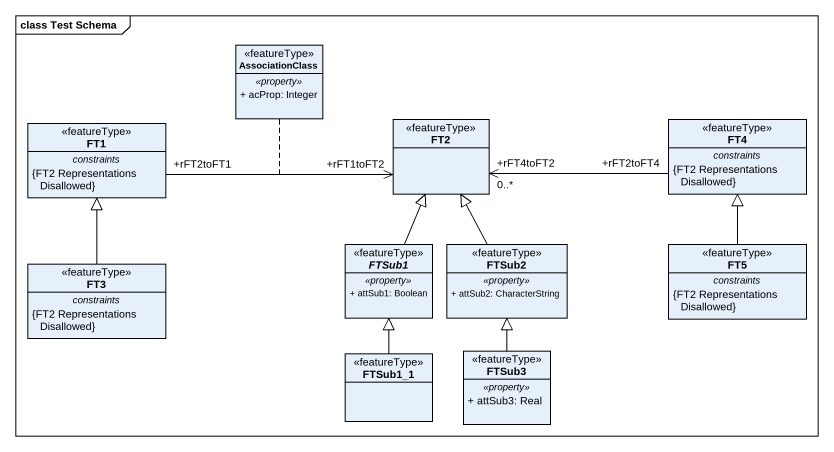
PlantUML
@startuml
mainframe class Test Schema
hide circle
hide empty members
skinparam classAttributeIconSize 0
class AssociationClass <<featureType>> {
  .. <<property>> ..
  + acProp: Integer
}
class FT1 <<featureType>> {
  -- constraints --
  {FT2 Representations Disallowed}
}
class FT2 <<featureType>>
class FT4 <<featureType>> {
  -- constraints --
  {FT2 Representations Disallowed}
}
class FT3 <<featureType>> {
  -- constraints --
  {FT2 Representations Disallowed}
}
abstract class FTSub1 <<featureType>> {
  .. <<property>> ..
  + attSub1: Boolean
}
class FTSub2 <<featureType>> {
  .. <<property>> ..
  + attSub2: CharacterString
}
class FT5 <<featureType>> {
  -- constraints --
  {FT2 Representations Disallowed}
}
class FTSub1_1 <<featureType>>
class FTSub3 <<featureType>> {
  .. <<property>> ..
  + attSub3: Real
}
FT1 "+rFT2toFT1" -right-> "+rFT1toFT2" FT2
(FT1, FT2) .. AssociationClass
FT4 "+rFT2toFT4" -left-> "+rFT4toFT2\n0..*" FT2
FT3 -up-|> FT1
FTSub1 -up-|> FT2
FTSub2 -up-|> FT2
FT5 -up-|> FT4
FTSub1_1 -up-|> FTSub1
FTSub3 -up-|> FTSub2
@enduml
